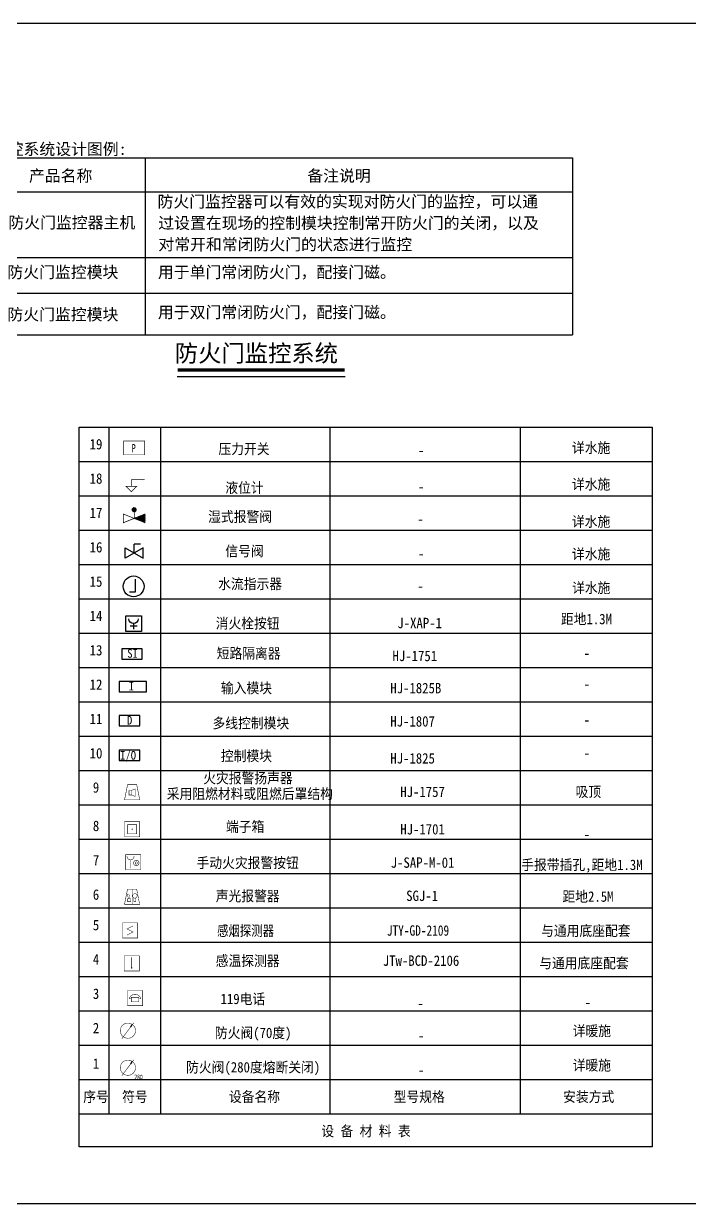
# Model space of a CAD drawing. Header units: millimetres. Extents: x -633009578 to 5705885, y -633235091 to 2571734.
# Drawn here: x 2457612 to 2474792, y 2021086 to 2051542 of the extents above; entities that cross this region are included whole.
import ezdxf
from ezdxf.enums import TextEntityAlignment as Align

# ---------------------------------------------------------------- set-up
doc = ezdxf.new("R2010")
doc.units = ezdxf.units.MM
doc.header["$LTSCALE"] = 1000
doc.header["$MEASUREMENT"] = 0
doc.linetypes.add('ACAD_ISO03W100', pattern=[30, 12, -18])
doc.layers.get('0').update_dxf_attribs({"color": 9})
doc.layers.add('000000000000电气', color=7, linetype='Continuous')
doc.layers.add('T-EQUP-FIRE', color=7, linetype='Continuous')
doc.styles.add('DIM_FONT', font='simhei.ttf', dxfattribs={"width": 0.707, "bigfont": 'gbcbig.shx'})
doc.styles.add('ELEC-DIM', font='simhei.ttf')
doc.styles.add('IDQSTYLE', font='simhei.ttf', dxfattribs={"width": 0.707, "bigfont": 'hztxt.shx'})
doc.styles.get("Standard").update_dxf_attribs({"font": 'simhei.ttf', "bigfont": 'hztxt.shx'})
doc.styles.add('宋', font='simhei.ttf', dxfattribs={"width": 0.8})
doc.styles.add('宋体', font='simhei.ttf')

# ---------------------------------------------------------------- blocks, each defined once
blk = doc.blocks.new('HC001223')
at = {"color": 0, "linetype": 'Continuous', "const_width": 0.2}
blk.add_lwpolyline([(-3.125, 3.125), (3.125, 3.125), (3.125, -3.125), (-3.125, -3.125)], close=True, dxfattribs=at)
blk.add_lwpolyline([(0, 2.5), (0, -1.875)], dxfattribs=at)
at = {"color": 0, "linetype": 'Continuous', "const_width": 0.3}
blk.add_lwpolyline([(-0.15, -1.875, 1), (0.15, -1.875, 1)], format="xyb", close=True, dxfattribs=at)
at = {"color": 0, "style": 'IDQSTYLE', "width": 0.7}
blk.add_attdef('PSFHATT', (5.125, -3.125), '', height=2.5, dxfattribs=at)
blk = doc.blocks.new('HC001303')
at = {"color": 0, "linetype": 'Continuous'}
blk.add_line((1.15, 1.54), (1.74, 2.6), dxfattribs=at)
at = {"color": 0, "linetype": 'Continuous', "const_width": 0.2}
blk.add_lwpolyline([(0, -3.12, 0.198912), (2.21, -2.21, 0.198912), (3.12, 0, 0.198912), (2.21, 2.21, 0.198912), (0, 3.12, 0.198912), (-2.21, 2.21, 0.198912), (-3.12, 0, 0.198912), (-2.21, -2.21, 0.198912)], format="xyb", close=True, dxfattribs=at)
blk.add_lwpolyline([(-2.5, -3.28), (2.48, 3.3)], dxfattribs=at)
at = {"color": 0, "style": 'IDQSTYLE', "width": 0.7}
for tag, p in [('280', (4.11, -2.85)), ('PSFHATT', (5.13, -3.28))]:
    blk.add_attdef(tag, p, '', height=2, dxfattribs=at)
blk = doc.blocks.new('HC001213')
at = {"color": 0, "linetype": 'Continuous', "const_width": 0.2}
blk.add_lwpolyline([(-1.88, 3.12), (1.88, 3.12), (3.12, -3.12), (-3.12, -3.12)], close=True, dxfattribs=at)
for points in [[(-1.29, 0.74), (-0.24, 0.74), (-0.24, -1.14), (-1.29, -1.14), (-1.29, 0.74)], [(-0.24, 0.74), (1.23, 1.34), (1.23, -1.74), (-0.24, -1.14)]]:
    blk.add_lwpolyline(points, dxfattribs=at)
at = {"color": 0, "style": 'IDQSTYLE', "width": 0.7}
blk.add_attdef('PSFHATT', (5.12, -3.12), '', height=2.5, dxfattribs=at)
blk = doc.blocks.new('HC001208')
at = {"color": 0, "linetype": 'Continuous', "const_width": 0.2}
blk.add_lwpolyline([(-3.12, 3.12), (3.12, 3.12), (3.12, -3.12), (-3.12, -3.12)], close=True, dxfattribs=at)
blk.add_lwpolyline([(-2.56, 2.42, 0.198912), (-2.14, 1.4, 0.198912), (-1.12, 0.98, 0.198912), (-0.1, 1.4, 0.198912), (0.32, 2.42)], format="xyb", dxfattribs=at)
at = {"color": 0, "linetype": 'Continuous', "const_width": 0.128}
blk.add_lwpolyline([(-1.12, 0.98), (-1.12, -2.52)], dxfattribs=at)
at = {"color": 0, "linetype": 'Continuous', "const_width": 0.2}
for points in [[(2.38, -0.31, 1), (0.14, -0.31, 1)], [(0.78, -0.31, 1), (1.74, -0.31, 1)]]:
    blk.add_lwpolyline(points, format="xyb", close=True, dxfattribs=at)
at = {"color": 0, "style": 'IDQSTYLE', "width": 0.7}
blk.add_attdef('PSFHATT', (5.12, -3.12), '', height=2.5, dxfattribs=at)
blk = doc.blocks.new('HC001269')
at = {"color": 0, "linetype": 'Continuous', "const_width": 0.2}
for points in [[(-3.125, -3.125), (-3.125, 3.125), (3.125, 3.125), (3.125, -3.125), (-3.125, -3.125)], [(-1.875, -1.875), (-1.875, 1.875), (1.875, 1.875), (1.875, -1.875), (-1.875, -1.875)]]:
    blk.add_lwpolyline(points, dxfattribs=at)
at = {"color": 0, "linetype": 'Continuous', "const_width": 0.25}
blk.add_lwpolyline([(-0.125, 0, 1), (0.125, 0, 1)], format="xyb", close=True, dxfattribs=at)
at = {"color": 0, "style": 'IDQSTYLE', "width": 0.7}
blk.add_attdef('PSFHATT', (5.125, -3.125), '', height=2.5, dxfattribs=at)
blk = doc.blocks.new('HC001212')
at = {"color": 0, "linetype": 'Continuous', "const_width": 0.2}
blk.add_lwpolyline([(-1.88, 3.12), (1.88, 3.12), (3.12, -3.12), (-3.12, -3.12)], close=True, dxfattribs=at)
at = {"color": 0, "linetype": 'Continuous'}
for points, const_width in [([(-1.46, -0.88), (-1.96, 1.12), (-0.96, 0.62), (-0.96, -0.88)], 0.16), ([(0, 3.12), (0, -3.12)], 0.2), ([(-1.96, -1.88), (-1.96, -0.88), (-0.46, -0.88), (-0.46, -1.88), (-1.96, -1.88)], 0.16), ([(0.73, -0.38), (0.73, -1.88), (1.57, -1.88), (1.57, -0.38)], 0.16)]:
    blk.add_lwpolyline(points, dxfattribs=dict(at, const_width=const_width))
at = {"color": 0, "linetype": 'Continuous', "const_width": 0.16}
blk.add_lwpolyline([(1.8, -0.29, 0.198912), (2.07, 0.36, 0.198912), (1.8, 1.01, 0.198912), (1.15, 1.28, 0.198912), (0.5, 1.01, 0.198912), (0.23, 0.36, 0.198912), (0.5, -0.29, 0.198912), (1.15, -0.56, 0.198912)], format="xyb", close=True, dxfattribs=at)
at = {"color": 0, "style": 'IDQSTYLE', "width": 0.7}
blk.add_attdef('PSFHATT', (5.12, -3.12), '', height=2.5, dxfattribs=at)
blk = doc.blocks.new('HC001206')
at = {"color": 0, "linetype": 'Continuous', "const_width": 0.2}
blk.add_lwpolyline([(-3.12, 3.12), (3.12, 3.12), (3.12, -3.12), (-3.12, -3.12)], close=True, dxfattribs=at)
for points in [[(-2.4, -0.3, -0.135972), (-1.75, 0.85, -0.198912)], [(-1.75, 0.85, -0.198912), (0, 1.57, -0.198912), (1.75, 0.85, -0.135972), (2.4, -0.3, -0.198912)]]:
    blk.add_lwpolyline(points, format="xyb", dxfattribs=at)
for points in [[(-1.56, 0.32), (1.56, 0.32), (1.56, -1.55), (-1.56, -1.55), (-1.56, 0.32)], [(-2.4, -0.3), (-1.56, -0.3)], [(1.56, -0.3), (2.4, -0.3)]]:
    blk.add_lwpolyline(points, dxfattribs=at)
at = {"color": 0, "style": 'IDQSTYLE', "width": 0.7}
blk.add_attdef('PSFHATT', (5.12, -3.12), '', height=2.5, dxfattribs=at)
blk = doc.blocks.new('HC001224')
at = {"color": 0, "linetype": 'Continuous', "const_width": 0.2}
blk.add_lwpolyline([(-3.125, 3.125), (3.125, 3.125), (3.125, -3.125), (-3.125, -3.125)], close=True, dxfattribs=at)
blk.add_lwpolyline([(1.25, 1.875), (-1.25, 0.625), (1.25, -0.625), (-1.25, -1.875)], dxfattribs=at)
at = {"color": 0, "style": 'IDQSTYLE', "width": 0.7}
blk.add_attdef('PSFHATT', (5.125, -3.125), '', height=2.5, dxfattribs=at)
blk = doc.blocks.new('$equip$00001712')
for p, q in [((-0.5, 1), (-0.5, 0)), ((0.5, 1), (-0.5, 1)), ((0.5, 0), (0.5, 1)), ((-0.5, 0), (0.5, 0)), ((-0.219, 0.331), (0.222, 0.331)), ((0, 0.5), (0, 0.15))]:
    blk.add_line(p, q)
blk.add_arc((0, 0.8), 0.3, 180, 0)
at = {"flags": 1}
for tag, height, p in [('A', 0.00002, (0, 0)), ('B', 0.4, (0.726, 0.302))]:
    blk.add_attdef(tag, text='', height=height, dxfattribs=at).set_placement(p, align=Align.MIDDLE_CENTER)
blk = doc.blocks.new('HC001960018570')
at = {"color": 0, "linetype": 'Continuous', "const_width": 0.2}
blk.add_lwpolyline([(3.75, 2.5), (-3.75, 2.5), (-3.75, -2.5), (3.75, -2.5)], close=True, dxfattribs=at)
at = {"color": 0, "style": 'IDQSTYLE', "width": 0.7}
blk.add_attdef('P', (-0.12, -1), '', height=2, dxfattribs=at)
at = {"color": 0, "linetype": 'ACAD_ISO03W100', "width": 0.7}
blk.add_attdef('PSFHATT', (5.75, -2.5), '', height=2.5, dxfattribs=at)
blk = doc.blocks.new('HC000873')
at = {"color": 0, "linetype": 'Continuous', "const_width": 0.3}
blk.add_lwpolyline([(2.5, -5), (0, -7.5), (-2.5, -5)], close=True, dxfattribs=at)
for points in [[(0, -2), (6, -2)], [(0, -2), (0, -5)]]:
    blk.add_lwpolyline(points, dxfattribs=at)
at = {"color": 0, "style": 'IDQSTYLE', "width": 0.7}
blk.add_attdef('PSFHATT', (8, -7.5), '', height=2.5, dxfattribs=at)
blk = doc.blocks.new('*X269')
at = {"color": 0, "linetype": 'Continuous'}
for p, q in [((169, 432.47), (169.3, 432.77)), ((169.3, 432.35), (170.01, 433.05)), ((169.61, 432.23), (170.72, 433.34)), ((169.91, 432.1), (171.43, 433.62)), ((170.21, 431.98), (172.13, 433.9)), ((170.52, 431.86), (172.84, 434.19)), ((170.82, 431.74), (173.55, 434.47)), ((171.12, 431.62), (174.25, 434.75)), ((171.42, 431.5), (174.96, 435.03)), ((171.73, 431.38), (175.02, 434.67)), ((172.03, 431.26), (175.02, 434.25)), ((172.33, 431.13), (175.02, 433.82)), ((172.64, 431.01), (175.02, 433.4)), ((172.94, 430.89), (175.02, 432.97)), ((173.24, 430.77), (175.02, 432.55)), ((173.55, 430.65), (175.02, 432.13)), ((173.85, 430.53), (175.02, 431.7)), ((174.15, 430.41), (175.02, 431.28)), ((174.45, 430.29), (175.02, 430.85)), ((174.76, 430.16), (175.02, 430.43))]:
    blk.add_line(p, q, dxfattribs=at)
blk = doc.blocks.new('*X270')
at = {"color": 0, "linetype": 'Continuous'}
for p, q in [((167.54, 437.37), (168.96, 438.79)), ((167.55, 437.8), (168.53, 438.79)), ((167.63, 437.04), (169.29, 438.7)), ((167.8, 436.78), (169.55, 438.54)), ((168.01, 436.57), (169.76, 438.32)), ((168.28, 436.41), (169.92, 438.05)), ((168.61, 436.32), (170.01, 437.72)), ((169.06, 436.34), (169.99, 437.28))]:
    blk.add_line(p, q, dxfattribs=at)
blk = doc.blocks.new('HC001238')
at = {"color": 0, "linetype": 'Continuous', "const_width": 0.2}
for points in [[(-3.12, 1.25), (0, 0), (-3.12, -1.25), (-3.12, 1.25)], [(0, 1.88), (0, 0)], [(0, 0), (3.13, 1.25), (3.13, -1.25), (0, 0)]]:
    blk.add_lwpolyline(points, dxfattribs=at)
blk.add_lwpolyline([(-0.44, 2.06, 0.198912), (0, 1.88, 0.198912), (0.44, 2.06, 0.198912), (0.63, 2.5, 0.198912), (0.44, 2.94, 0.198912), (0, 3.13, 0.198912), (-0.44, 2.94, 0.198912), (-0.62, 2.5, 0.198912)], format="xyb", close=True, dxfattribs=at)
at = {"color": 0, "linetype": 'Continuous', "xscale": 0.5, "yscale": 0.5, "zscale": 0.5}
for name in ['*X270', '*X269']:
    blk.add_blockref(name, (-84.39, -216.28), dxfattribs=at)
at = {"color": 0, "style": 'IDQSTYLE', "width": 0.7}
blk.add_attdef('PSFHATT', (5.13, -1.25), '', height=2.5, dxfattribs=at)

msp = doc.modelspace()

# ---------------------------------------------------------------- linework, layer by layer
at = {"color": 4, "linetype": 'Continuous'}
for p, q in [((2455481.5, 2048078.6, 3914.5), (2471777.4, 2048078.6, 3914.5)), ((2460746.9, 2048078.6, 3914.5), (2460746.9, 2043504.7, 3914.5)), ((2460746.9, 2048078.6, 3914.5), (2460746.9, 2043504.7, 3914.5)), ((2471777.4, 2048078.6, 3914.5), (2471777.4, 2043504.7, 3914.5)), ((2455481.5, 2047197.3, 3914.5), (2471777.4, 2047197.3, 3914.5)), ((2455481.5, 2045506.9, 3914.5), (2471777.4, 2045506.9, 3914.5)), ((2456824.9, 2044586.9, 3914.5), (2471777.4, 2044586.9, 3914.5)), ((2455481.5, 2043504.7, 3914.5), (2471777.4, 2043504.7, 3914.5)), ((2455481.5, 2043504.7, 3914.5), (2471777.4, 2043504.7, 3914.5)), ((2455481.5, 2043504.7, 3914.5), (2471777.4, 2043504.7, 3914.5))]:
    msp.add_line(p, q, dxfattribs=at)
at = {"elevation": 4359.4}
msp.add_lwpolyline([(2478188.5, 2051541.9), (2431186.5, 2051541.9), (2431186.5, 2021086.4), (2478188.5, 2021086.4)], close=True, dxfattribs=at)
at = {"layer": '000000000000电气', "color": 4}
msp.add_line((2461575.9, 2042430.7, 2135.2), (2465905.7, 2042430.7, 2135.2), dxfattribs=at)
msp.add_line((2461575.9, 2042430.7, 2135.2), (2465905.7, 2042430.7, 2135.2), dxfattribs=at)
at = {"layer": '000000000000电气', "color": 3, "ltscale": 0.666667}
for p, q in [((2459047.7, 2041128.4), (2473830.9, 2041128.4)), ((2459819.3, 2034036), (2459819.3, 2041128.4)), ((2461149.2, 2034036), (2461149.2, 2041128.4)), ((2465525.8, 2034036), (2465525.8, 2041128.4)), ((2470431.3, 2034036), (2470431.3, 2041128.4)), ((2459047.7, 2040241.9), (2473830.9, 2040241.9)), ((2459047.7, 2040241.9), (2473830.9, 2040241.9)), ((2459819.3, 2023397.4), (2459819.3, 2040241.9)), ((2461149.2, 2023397.4), (2461149.2, 2040241.9)), ((2465525.8, 2023397.4), (2465525.8, 2040241.9)), ((2470431.3, 2023397.4), (2470431.3, 2040241.9)), ((2459047.7, 2039355.3), (2473830.9, 2039355.3)), ((2459047.7, 2038468.8), (2473830.9, 2038468.8)), ((2460624.6, 2038107.1), (2460463.4, 2038107.1)), ((2460463.4, 2037876.7), (2460463.4, 2038107.1)), ((2460231.3, 2038007), (2460695.5, 2037739)), ((2460695.5, 2038007), (2460231.3, 2037739)), ((2460231.3, 2037739), (2460231.3, 2038007)), ((2460695.5, 2037739), (2460695.5, 2038007)), ((2459047.7, 2037582.2), (2473830.9, 2037582.2)), ((2460492.6, 2037204.4), (2460492.6, 2036868)), ((2460492.6, 2036868), (2460341.3, 2036868)), ((2459047.7, 2036695.7), (2473830.9, 2036695.7)), ((2459047.7, 2035809.1), (2473830.9, 2035809.1)), ((2459047.7, 2034922.6), (2473830.9, 2034922.6)), ((2459047.7, 2034036), (2473830.9, 2034036)), ((2459047.7, 2033149.5), (2473830.9, 2033149.5)), ((2459047.7, 2032262.9), (2473830.9, 2032262.9)), ((2459047.7, 2031376.4), (2473830.9, 2031376.4)), ((2459047.7, 2030489.8), (2473830.9, 2030489.8)), ((2459047.7, 2029603.3), (2473830.9, 2029603.3)), ((2459047.7, 2028716.7), (2473830.9, 2028716.7)), ((2459047.7, 2027830.2), (2473830.9, 2027830.2)), ((2459047.7, 2026943.6), (2473830.9, 2026943.6)), ((2459047.7, 2026057.1), (2473830.9, 2026057.1)), ((2459047.7, 2025170.5), (2473830.9, 2025170.5)), ((2459047.7, 2024283.9), (2473830.9, 2024283.9)), ((2459047.7, 2023397.4), (2473830.9, 2023397.4))]:
    msp.add_line(p, q, dxfattribs=at)
at = {"layer": '000000000000电气', "color": 4, "const_width": 80, "elevation": 2135.2}
msp.add_lwpolyline([(2461590, 2042599.1), (2465900.5, 2042599.1), (2461590, 2042599.1), (2465900.5, 2042599.1), (2461590, 2042599.1)], dxfattribs=at)
msp.add_lwpolyline([(2461590, 2042599.1), (2465900.5, 2042599.1), (2461590, 2042599.1), (2465900.5, 2042599.1), (2461590, 2042599.1)], dxfattribs=at)
at = {"layer": '000000000000电气', "color": 3, "ltscale": 0.666667}
msp.add_lwpolyline([(2473830.9, 2041128.4), (2473830.9, 2022545.6), (2459047.7, 2022545.6), (2459047.7, 2041128.4)], dxfattribs=at)
for points in [[(2460145.4, 2035402.6), (2460145.4, 2035137.8), (2460674.9, 2035137.8), (2460674.9, 2035402.6)], [(2460079.8, 2034559.4), (2460079.8, 2034294.6), (2460780.4, 2034294.6), (2460780.4, 2034559.4)], [(2460079.8, 2033678.5), (2460079.8, 2033413.8), (2460609.3, 2033413.8), (2460609.3, 2033678.5)], [(2460079.8, 2032787.5), (2460079.8, 2032522.7), (2460609.3, 2032522.7), (2460609.3, 2032787.5)]]:
    msp.add_lwpolyline(points, close=True, dxfattribs=at)
msp.add_circle((2460450.7, 2037013.6), 268.7, dxfattribs=at)

# ---------------------------------------------------------------- block references
for name, p, xscale, yscale, zscale in [('HC001960018570', (2460464.9, 2040587.9), 71.64045, 71.64045, 71.64045), ('HC000873', (2460393.1, 2039886.7), 57.31236, 57.31236, 57.31236), ('HC001238', (2460465.6, 2038769.4), 89.55056249999998, 89.55056249999998, 89.55056249999998), ('$equip$00001712', (2460450.7, 2035851.1), -402.97753125, 402.97753125, 402.97753125), ('HC001213', (2460412.6, 2031701), 62.68539374999999, 62.68539374999999, 62.68539374999999), ('HC001269', (2460413.2, 2030744.1), 62.68539374999999, 62.68539374999999, 62.68539374999999), ('HC001208', (2460441.2, 2029892.7), 62.68539374999999, 62.68539374999999, 62.68539374999999), ('HC001212', (2460411.6, 2029002.6), 62.68539374999999, 62.68539374999999, 62.68539374999999), ('HC001224', (2460359.5, 2028131.7), 62.68539374999999, 62.68539374999999, 62.68539374999999), ('HC001223', (2460400.9, 2027281.8), 62.68539374999999, 62.68539374999999, 62.68539374999999), ('HC001206', (2460488.3, 2026385.1), 62.68539374999999, 62.68539374999999, 62.68539374999999), ('HC001303', (2460303.8, 2025544.8, 2572.6), 62.68539374999999, 62.68539374999999, 62.68539374999999)]:
    msp.add_blockref(name, p, dxfattribs=dict(at, xscale=xscale, yscale=yscale, zscale=zscale))
ref = msp.add_blockref('HC001303', (2460303.8, 2024588.9, 2572.6), dxfattribs=dict(at, xscale=62.68539374999999, yscale=62.68539374999999, zscale=62.68539374999999))
ref.add_attrib('280', '280', (2460471, 2024287.8, 2572.6), dxfattribs={"layer": 'T-EQUP-FIRE', "color": 0, "height": 125.37, "style": 'DIM_FONT', "width": 0.7})

# ---------------------------------------------------------------- texts
at = {"color": 4, "linetype": 'Continuous', "style": 'ELEC-DIM'}
for s, p in [('防火门监控系统设计图例:', (2455564.1, 2048152.6, 3914.5)), ('产品名称', (2457750.3, 2047464.4, 3914.5)), ('备注说明', (2464932.2, 2047464.4, 3914.5)), ('防火门监控器可以有效的实现对防火门的监控，可以通', (2461067, 2046797.4, 3914.5)), ('防火门监控器主机', (2457218.7, 2046256.2, 3914.5)), ('过设置在现场的控制模块控制常开防火门的关闭，以及', (2461087.1, 2046243.8, 3914.5)), ('对常开和常闭防火门的状态进行监控', (2461089.8, 2045691.9, 3914.5)), ('防火门监控模块', (2457193.9, 2044976.1, 3914.5)), ('用于单门常闭防火门，配接门磁。', (2461078.5, 2044976.1, 3914.5)), ('防火门监控模块', (2457193.9, 2043884, 3914.5)), ('用于双门常闭防火门，配接门磁。', (2461078.5, 2043941.9, 3914.5))]:
    msp.add_text(s, height=300, dxfattribs=at).set_placement(p)
at = {"layer": '000000000000电气', "color": 4, "style": '宋'}
msp.add_text('防火门监控系统', height=441, dxfattribs=at).set_placement((2461513.9, 2042812, 2135.2))
at = {"layer": '000000000000电气', "color": 3, "ltscale": 0.666667}
for s, height, style, width, p in [('19', 268.65, '宋', 0.9, (2459481.1, 2040685.1)), ('P', 214.9, '宋体', 0.7, (2460452.1, 2040581)), ('18', 268.65, '宋', 0.9, (2459481.1, 2039798.6)), ('17', 268.65, '宋', 0.9, (2459481.1, 2038912)), ('16', 268.65, '宋', 0.9, (2459481.1, 2038025.5)), ('15', 268.65, '宋', 0.9, (2459481.1, 2037138.9)), ('14', 268.65, '宋', 0.9, (2459481.1, 2036252.4)), ('13', 268.65, '宋', 0.9, (2459481.1, 2035365.8)), ('12', 268.65, '宋', 0.9, (2459481.1, 2034479.3)), ('11', 268.65, '宋', 0.9, (2459481.1, 2033592.7)), ('10', 268.65, '宋', 0.9, (2459481.1, 2032706.2)), ('9', 268.7, '宋', 0.9, (2459481.1, 2031824.4)), ('8', 268.7, '宋', 0.9, (2459481.1, 2030832.4)), ('7', 268.7, '宋', 0.9, (2459481.1, 2029945.9)), ('6', 268.7, '宋', 0.9, (2459481.1, 2029059.3)), ('5', 268.7, '宋', 0.9, (2459481.1, 2028273.4)), ('4', 268.7, '宋', 0.9, (2459481.1, 2027386.9)), ('3', 268.7, '宋', 0.9, (2459481.1, 2026500.3)), ('2', 268.7, '宋', 0.9, (2459481.1, 2025613.8)), ('1', 268.7, '宋', 0.9, (2459481.1, 2024695.9)), ('序号', 268.65, '宋', 0.9, (2459481.1, 2023840.7)), ('符号', 268.65, '宋', 0.9, (2460484.2, 2023840.7)), ('设备名称', 268.65, '宋', 0.9, (2463569.2, 2023840.7)), ('型号规格', 268.65, '宋', 0.9, (2467820.6, 2023840.7)), ('安装方式', 268.65, '宋', 0.9, (2472192.6, 2023840.7)), ('设 备 材 料 表', 268.65, '宋', 0.9, (2466447.7, 2022954.1))]:
    msp.add_text(s, height=height, dxfattribs=dict(at, style=style, width=width)).set_placement(p, align=Align.MIDDLE_CENTER)
at = {"layer": '000000000000电气', "color": 3, "ltscale": 0.666667, "style": '宋', "width": 0.9}
for s, height, p in [('压力开关', 268.65, (2462640.5, 2040429.5)), ('-', 268.7, (2467784.5, 2040394.2)), ('液位计', 268.65, (2462817.4, 2039427.1)), ('-', 268.7, (2467784.5, 2039455.8)), ('湿式报警阀', 268.65, (2462373.4, 2038679.5)), ('信号阀', 268.65, (2462817.4, 2037790.5)), ('-', 268.7, (2467784.5, 2037722.3)), ('详水施', 268.65, (2471763.5, 2036842.7)), ('距地1.3M', 268.65, (2471475.8, 2036037.6)), ('SI', 223.88, (2460286.9, 2035170.9)), ('短路隔离器 ', 268.65, (2462594.1, 2035153.3)), ('HJ-1751', 268.65, (2467131.2, 2035084.8)), ('I', 223.9, (2460323.8, 2034327.7)), ('输入模块', 268.65, (2462702.8, 2034255.2)), ('HJ-1825B', 268.65, (2467074.3, 2034255)), ('D', 223.9, (2460280, 2033446.9)), ('多线控制模块', 268.65, (2462485.4, 2033349.9)), ('HJ-1807', 268.65, (2467074.3, 2033396.4)), ('I/O', 223.88, (2460101.9, 2032541)), ('控制模块', 268.65, (2462702.8, 2032503.9)), ('HJ-1825', 268.65, (2467074.3, 2032441.5)), ('手报带插孔,距地1.3M', 268.652, (2470453.1, 2029692.5)), ('距地2.5M', 268.65, (2471516.1, 2028873.1)), ('与通用底座配套', 268.65, (2470965.4, 2027991.2)), ('与通用底座配套', 268.65, (2470916.5, 2027156.9)), ('119电话', 268.65, (2462693.8, 2026231.3)), ('详暖施', 268.65, (2471780.5, 2025405.5)), ('详暖施', 268.65, (2471780.5, 2024519))]:
    msp.add_text(s, height=height, dxfattribs=at).set_placement(p)
at = {"layer": '000000000000电气', "color": 3, "ltscale": 0.666667, "style": '宋'}
for s, height, width, p in [('详水施', 268.65, 0.9, (2472256.7, 2040598.2)), ('详水施', 268.65, 0.9, (2472256.7, 2039656.4)), ('-', 268.7, 0.9, (2467853.3, 2038758.3)), ('详水施', 268.65, 0.9, (2472256.7, 2038693.2)), ('详水施', 268.65, 0.9, (2472256.7, 2037853.7)), ('水流指示器', 268.65, 0.9, (2463457.2, 2037084.2)), ('-', 268.7, 0.9, (2467853.3, 2037024.8)), ('-', 268.7, 0.9, (2471980.6, 2037024.8)), ('消火栓按钮', 268.65, 0.9, (2463393.7, 2036066.8)), ('J-XAP-1', 268.65, 0.9, (2467830.9, 2036066.8)), ('-', 268.7, 0.9, (2472143.4, 2035290.9)), ('-', 268.7, 0.9, (2472143.4, 2034491.5)), ('-', 268.7, 0.9, (2472143.4, 2033570.2)), ('-', 268.7, 0.9, (2472143.4, 2032712.6)), ('火灾报警扬声器', 268.65, 0.9, (2463400.9, 2032069.3)), ('采用阻燃材料或阻燃后罩结构', 268.652, 0.9, (2463449.7, 2031664.7)), ('HJ-1757', 268.65, 0.9, (2467906.9, 2031709.4)), ('吸顶', 268.65, 0.9, (2472184.5, 2031709.4)), ('端子箱', 268.65, 0.9, (2463328.8, 2030817.8)), ('HJ-1701', 268.65, 0.9, (2467906.9, 2030742.1)), ('-', 268.7, 0.9, (2472143.4, 2030610.7)), ('手动火灾报警按钮', 268.65, 0.9, (2463393.7, 2029884.5)), ('J-SAP-M-01', 268.65, 0.9, (2467906.9, 2029884.5)), ('声光报警器', 268.65, 0.9, (2463393.7, 2029027)), ('SGJ-1', 268.65, 0.9, (2467895.2, 2029027)), ('感烟探测器', 268.65, 0.8, (2463339.5, 2028131.7)), ('JTY-GD-2109', 268.652, 0.8, (2467788.5, 2028131.7)), ('感温探测器', 268.65, 0.9, (2463393.7, 2027353)), ('JTw-BCD-2106', 268.652, 0.9, (2467867.2, 2027353)), ('-', 268.7, 0.9, (2467853.3, 2026250.5)), ('-', 268.7, 0.9, (2472169.7, 2026281)), ('防火阀(70度)', 268.65, 0.9, (2463535.9, 2025473.5)), ('-', 268.7, 0.9, (2467873.4, 2025419.1)), ('防火阀(280度熔断关闭)', 268.652, 0.9, (2463535.9, 2024587)), ('-', 268.7, 0.9, (2467873.4, 2024532.6))]:
    msp.add_text(s, height=height, dxfattribs=dict(at, width=width)).set_placement(p, align=Align.MIDDLE)

doc.saveas('drawing.dxf')
